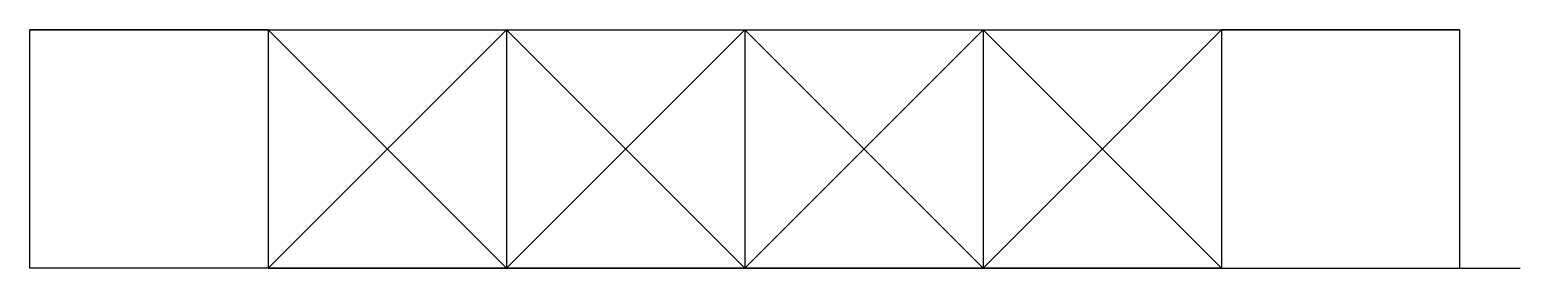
# Model space of a CAD drawing. Header units: millimetres. Extents: x 0 to 12507, y 0 to 2000.
import ezdxf

# ---------------------------------------------------------------- set-up
doc = ezdxf.new("R2010")
doc.units = ezdxf.units.MM
for name, color, linetype in [('BO', 5, 'Continuous'), ('FRM', 3, 'Continuous'), ('TOPP', 1, 'Continuous')]:
    doc.layers.add(name, color=color, linetype=linetype)

msp = doc.modelspace()

# ---------------------------------------------------------------- linework, layer by layer
for q in [(10000, 0), (12000, 0)]:
    msp.add_line((10000, 0, 2000), q)
at = {"layer": 'BO'}
for p, q in [((0, 0), (0, 2000)), ((0, 2000), (2000, 2000)), ((2000, 2000), (2000, 0)), ((2000, 2000), (4000, 2000)), ((4000, 2000), (4000, 0)), ((4000, 2000), (6000, 2000)), ((6000, 2000), (6000, 0)), ((6000, 2000), (8000, 2000)), ((8000, 2000), (8000, 0)), ((8000, 2000), (10000, 2000)), ((10000, 2000), (10000, 0)), ((12000, 2000), (10000, 2000)), ((12000, 0), (12000, 2000)), ((2000, 0), (0, 0)), ((4000, 0), (2000, 0)), ((6000, 0), (4000, 0)), ((8000, 0), (6000, 0)), ((10000, 0), (8000, 0)), ((10000, 0), (12000, 0)), ((12007, 0), (12507, 0))]:
    msp.add_line(p, q, dxfattribs=at)
at = {"layer": 'FRM'}
for p, q in [((2000, 2000, 2000), (0, 2000)), ((2000, 2000), (2000, 2000, 2000)), ((2000, 2000, 2000), (3000, 2000, 1000)), ((2000, 2000), (3000, 2000, 1000)), ((3000, 2000, 1000), (4000, 2000, 2000)), ((3000, 2000, 1000), (4000, 2000)), ((4000, 2000), (4000, 2000, 2000)), ((4000, 2000, 2000), (5000, 2000, 1000)), ((4000, 2000), (5000, 2000, 1000)), ((5000, 2000, 1000), (6000, 2000, 2000)), ((5000, 2000, 1000), (6000, 2000)), ((6000, 2000), (6000, 2000, 2000)), ((6000, 2000, 2000), (7000, 2000, 1000)), ((6000, 2000), (7000, 2000, 1000)), ((7000, 2000, 1000), (8000, 2000, 2000)), ((7000, 2000, 1000), (8000, 2000)), ((8000, 2000), (8000, 2000, 2000)), ((8000, 2000, 2000), (9000, 2000, 1000)), ((8000, 2000), (9000, 2000, 1000)), ((9000, 2000, 1000), (10000, 2000, 2000)), ((9000, 2000, 1000), (10000, 2000)), ((10000, 2000), (10000, 2000, 2000)), ((10000, 2000, 2000), (12000, 2000)), ((2000, 0, 2000), (0, 0)), ((2000, 0, 2000), (2000, 0)), ((2000, 0, 2000), (3000, 0, 1000)), ((2000, 0), (3000, 0, 1000)), ((3000, 0, 1000), (4000, 0, 2000)), ((3000, 0, 1000), (4000, 0)), ((4000, 0, 2000), (4000, 0)), ((4000, 0, 2000), (5000, 0, 1000)), ((4000, 0), (5000, 0, 1000)), ((5000, 0, 1000), (6000, 0, 2000)), ((5000, 0, 1000), (6000, 0)), ((6000, 0, 2000), (6000, 0)), ((6000, 0, 2000), (7000, 0, 1000)), ((6000, 0), (7000, 0, 1000)), ((7000, 0, 1000), (8000, 0, 2000)), ((7000, 0, 1000), (8000, 0)), ((8000, 0, 2000), (8000, 0)), ((8000, 0, 2000), (9000, 0, 1000)), ((8000, 0), (9000, 0, 1000)), ((9000, 0, 1000), (10000, 0, 2000)), ((9000, 0, 1000), (10000, 0))]:
    msp.add_line(p, q, dxfattribs=at)
at = {"layer": 'TOPP'}
for p, q in [((2000, 2000, 2000), (2000, 0, 2000)), ((2000, 2000, 2000), (4000, 2000, 2000)), ((2000, 2000, 2000), (4000, 0, 2000)), ((4000, 2000, 2000), (2000, 0, 2000)), ((4000, 2000, 2000), (4000, 0, 2000)), ((4000, 2000, 2000), (6000, 2000, 2000)), ((4000, 2000, 2000), (6000, 0, 2000)), ((6000, 2000, 2000), (4000, 0, 2000)), ((6000, 2000, 2000), (6000, 0, 2000)), ((6000, 2000, 2000), (8000, 2000, 2000)), ((6000, 2000, 2000), (8000, 0, 2000)), ((8000, 2000, 2000), (6000, 0, 2000)), ((8000, 2000, 2000), (8000, 0, 2000)), ((8000, 2000, 2000), (10000, 2000, 2000)), ((8000, 2000, 2000), (10000, 0, 2000)), ((10000, 2000, 2000), (8000, 0, 2000)), ((10000, 2000, 2000), (10000, 0, 2000)), ((2000, 0, 2000), (4000, 0, 2000)), ((4000, 0, 2000), (6000, 0, 2000)), ((6000, 0, 2000), (8000, 0, 2000)), ((8000, 0, 2000), (10000, 0, 2000))]:
    msp.add_line(p, q, dxfattribs=at)

doc.saveas('drawing.dxf')
